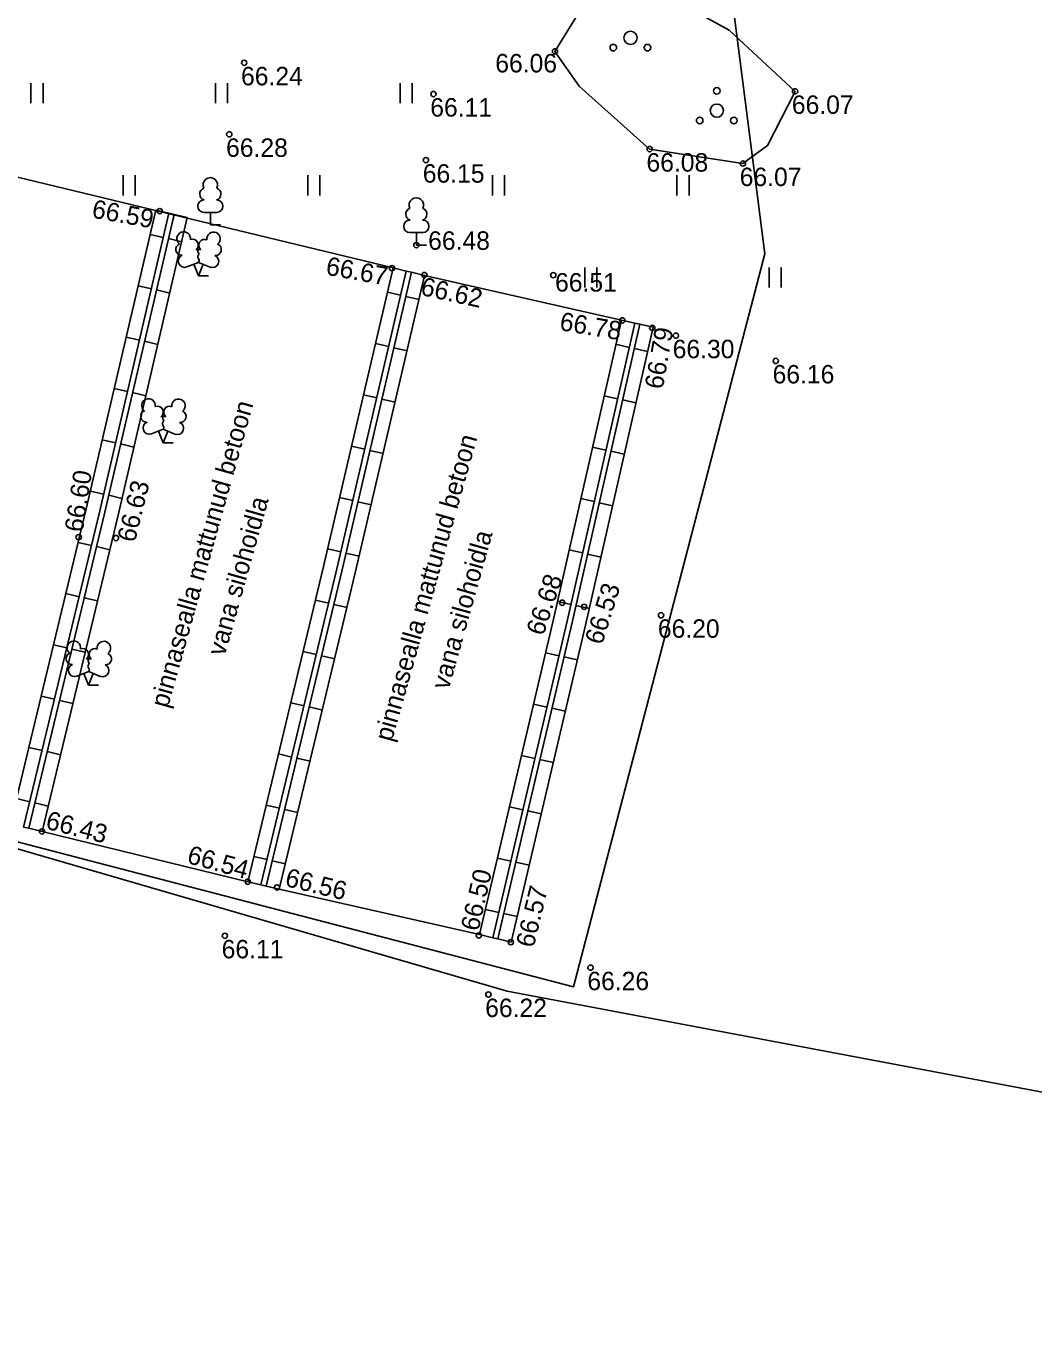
# Model space of a CAD drawing. Extents: x 640621 to 641233, y 6453565 to 6454578.
# Drawn here: x 641007.09 to 641045.3, y 6454096.28 to 6454146.04 of the extents above; entities that cross this region are included whole.
import ezdxf

# ---------------------------------------------------------------- set-up
doc = ezdxf.new("R2010")
doc.units = 0
for name, color, linetype in [('AED', 7, 'Continuous'), ('HALJASTUS', 7, 'Continuous'), ('KORGUS-EH2000', 7, 'Continuous'), ('MOOTPIIR', 7, 'Continuous'), ('PIIR', 7, 'Continuous'), ('PUU', 7, 'Continuous'), ('RAJATIS', 7, 'Continuous')]:
    doc.layers.add(name, color=color, linetype=linetype)

msp = doc.modelspace()

# ---------------------------------------------------------------- linework, layer by layer
at = {"layer": 'AED'}
for p, q in [((641012.003, 6454139.058), (641012.505, 6454138.941)), ((641012.699, 6454138.896), (641013.201, 6454138.779)), ((641011.79, 6454138.141), (641012.291, 6454138.025)), ((641012.486, 6454137.979), (641012.988, 6454137.862)), ((641011.336, 6454136.193), (641011.838, 6454136.077)), ((641012.033, 6454136.031), (641012.534, 6454135.915)), ((641020.79, 6454135.947), (641021.291, 6454135.831)), ((641021.486, 6454135.785), (641021.988, 6454135.669)), ((641029.667, 6454134.885), (641030.169, 6454134.771)), ((641030.364, 6454134.727), (641030.867, 6454134.613)), ((641010.883, 6454134.245), (641011.384, 6454134.129)), ((641011.579, 6454134.083), (641012.081, 6454133.967)), ((641020.336, 6454134), (641020.838, 6454133.883)), ((641021.033, 6454133.837), (641021.534, 6454133.721)), ((641029.459, 6454133.968), (641029.961, 6454133.854)), ((641030.156, 6454133.809), (641030.658, 6454133.695)), ((641010.429, 6454132.298), (641010.931, 6454132.181)), ((641011.126, 6454132.135), (641011.627, 6454132.019)), ((641019.883, 6454132.052), (641020.385, 6454131.935)), ((641020.579, 6454131.889), (641021.081, 6454131.773)), ((641029.016, 6454132.017), (641029.518, 6454131.903)), ((641029.713, 6454131.859), (641030.215, 6454131.745)), ((641009.976, 6454130.35), (641010.478, 6454130.233)), ((641010.672, 6454130.188), (641011.174, 6454130.071)), ((641019.429, 6454130.104), (641019.931, 6454129.987)), ((641020.126, 6454129.942), (641020.628, 6454129.825)), ((641028.573, 6454130.067), (641029.075, 6454129.953)), ((641029.27, 6454129.909), (641029.772, 6454129.795)), ((641009.523, 6454128.402), (641010.024, 6454128.285)), ((641010.219, 6454128.24), (641010.721, 6454128.123)), ((641018.976, 6454128.156), (641019.478, 6454128.039)), ((641019.673, 6454127.994), (641020.174, 6454127.877)), ((641028.13, 6454128.117), (641028.632, 6454128.002)), ((641028.827, 6454127.958), (641029.33, 6454127.844)), ((641009.06, 6454126.456), (641009.561, 6454126.339)), ((641009.756, 6454126.294), (641010.258, 6454126.177)), ((641018.523, 6454126.208), (641019.024, 6454126.091)), ((641027.687, 6454126.166), (641028.189, 6454126.052)), ((641019.219, 6454126.046), (641019.721, 6454125.929)), ((641028.384, 6454126.008), (641028.887, 6454125.894)), ((641008.593, 6454124.511), (641009.094, 6454124.394)), ((641009.289, 6454124.349), (641009.791, 6454124.232)), ((641018.06, 6454124.262), (641018.562, 6454124.145)), ((641027.244, 6454124.216), (641027.746, 6454124.102)), ((641018.756, 6454124.1), (641019.258, 6454123.983)), ((641027.942, 6454124.058), (641028.444, 6454123.943)), ((641008.126, 6454122.566), (641008.627, 6454122.45)), ((641008.822, 6454122.404), (641009.323, 6454122.288)), ((641017.593, 6454122.317), (641018.094, 6454122.201)), ((641026.792, 6454122.268), (641027.294, 6454122.154)), ((641018.289, 6454122.155), (641018.791, 6454122.038)), ((641027.489, 6454122.109), (641027.992, 6454121.995)), ((641007.658, 6454120.622), (641008.16, 6454120.505)), ((641008.355, 6454120.46), (641008.856, 6454120.343)), ((641017.126, 6454120.373), (641017.627, 6454120.256)), ((641017.822, 6454120.211), (641018.324, 6454120.094)), ((641026.336, 6454120.32), (641026.838, 6454120.206)), ((641027.033, 6454120.162), (641027.535, 6454120.048)), ((641007.191, 6454118.677), (641007.693, 6454118.56)), ((641007.887, 6454118.515), (641008.389, 6454118.398)), ((641016.658, 6454118.428), (641017.16, 6454118.311)), ((641017.355, 6454118.266), (641017.856, 6454118.149)), ((641025.879, 6454118.373), (641026.381, 6454118.259)), ((641026.576, 6454118.215), (641027.078, 6454118.101)), ((641006.724, 6454116.732), (641007.225, 6454116.616)), ((641007.42, 6454116.57), (641007.922, 6454116.453)), ((641016.191, 6454116.483), (641016.693, 6454116.366)), ((641016.887, 6454116.321), (641017.389, 6454116.204)), ((641025.422, 6454116.426), (641025.924, 6454116.312)), ((641026.119, 6454116.268), (641026.621, 6454116.154)), ((641007.189, 6454115.608), (641007.69, 6454115.488)), ((641015.724, 6454114.538), (641016.225, 6454114.422)), ((641016.42, 6454114.376), (641016.922, 6454114.26)), ((641024.965, 6454114.479), (641025.467, 6454114.365)), ((641025.662, 6454114.32), (641026.165, 6454114.206)), ((641024.509, 6454112.532), (641025.011, 6454112.418)), ((641025.206, 6454112.373), (641025.708, 6454112.259)), ((641024.284, 6454111.573), (641024.785, 6454111.455)), ((641024.98, 6454111.41), (641025.481, 6454111.292))]:
    msp.add_line(p, q, dxfattribs=at)
for points in [[(641006.494, 6454115.775), (641009.367, 6454127.733), (641012.003, 6454139.058)], [(641012.699, 6454138.896), (641012.505, 6454138.941), (641009.877, 6454127.65), (641006.994, 6454115.655), (641007.189, 6454115.608), (641010.071, 6454127.604), (641012.699, 6454138.896)], [(641007.69, 6454115.488), (641010.573, 6454127.488), (641013.201, 6454138.779)], [(641015.995, 6454113.461), (641015.494, 6454113.581), (641018.367, 6454125.539), (641021.003, 6454136.864), (641021.505, 6454136.747)], [(641021.699, 6454136.702), (641021.505, 6454136.747), (641018.877, 6454125.456), (641015.995, 6454113.461), (641016.189, 6454113.414), (641019.071, 6454125.41), (641021.699, 6454136.702)], [(641016.189, 6454113.414), (641016.69, 6454113.294), (641019.573, 6454125.294), (641022.201, 6454136.585), (641021.699, 6454136.702)], [(641024.284, 6454111.573), (641027.092, 6454123.546), (641029.667, 6454134.885)], [(641030.364, 6454134.727), (641030.169, 6454134.771), (641027.602, 6454123.466), (641024.785, 6454111.455), (641024.98, 6454111.41), (641027.797, 6454123.421), (641030.364, 6454134.727)], [(641025.481, 6454111.292), (641028.299, 6454123.308), (641030.867, 6454134.613)]]:
    msp.add_lwpolyline(points, dxfattribs=at)
at = {"layer": 'HALJASTUS'}
for p, q in [((641007.272, 6454143.881), (641007.272, 6454143.119)), ((641007.728, 6454143.881), (641007.728, 6454143.119)), ((641014.272, 6454143.881), (641014.272, 6454143.119)), ((641014.728, 6454143.881), (641014.728, 6454143.119)), ((641021.272, 6454143.881), (641021.272, 6454143.119)), ((641021.728, 6454143.881), (641021.728, 6454143.119)), ((641010.772, 6454140.381), (641010.772, 6454139.619)), ((641011.228, 6454140.381), (641011.228, 6454139.619)), ((641017.772, 6454140.381), (641017.772, 6454139.619)), ((641018.228, 6454140.381), (641018.228, 6454139.619)), ((641024.772, 6454140.381), (641024.772, 6454139.619)), ((641025.228, 6454140.381), (641025.228, 6454139.619)), ((641031.772, 6454140.381), (641031.772, 6454139.619)), ((641032.228, 6454140.381), (641032.228, 6454139.619)), ((641028.272, 6454136.881), (641028.272, 6454136.119)), ((641028.728, 6454136.881), (641028.728, 6454136.119)), ((641035.272, 6454136.881), (641035.272, 6454136.119)), ((641035.728, 6454136.881), (641035.728, 6454136.119))]:
    msp.add_line(p, q, dxfattribs=at)
msp.add_lwpolyline([(641027.145, 6454145.083), (641028.105, 6454146.638), (641029.724, 6454148.115), (641033.747, 6454145.886), (641036.25, 6454143.566), (641035.208, 6454141.505), (641034.273, 6454140.826), (641030.736, 6454141.375), (641028.068, 6454143.761), (641027.145, 6454145.083)], dxfattribs=at)
at = {"layer": 'KORGUS-EH2000'}
for centre in [(641027.145, 6454145.083), (641015.359, 6454144.649), (641022.536, 6454143.463), (641036.25, 6454143.566), (641014.792, 6454141.935), (641030.736, 6454141.375), (641022.252, 6454140.957), (641034.273, 6454140.826), (641012.154, 6454139.022), (641021.887, 6454137.732), (641020.962, 6454136.857), (641022.195, 6454136.597), (641027.081, 6454136.592), (641029.7, 6454134.875), (641030.835, 6454134.592), (641031.73, 6454134.296), (641035.519, 6454133.339), (641009.083, 6454126.652), (641010.494, 6454126.619), (641027.418, 6454124.166), (641028.251, 6454124.011), (641031.169, 6454123.69), (641007.69, 6454115.488), (641015.494, 6454113.581), (641016.603, 6454113.364), (641014.625, 6454111.53), (641024.258, 6454111.542), (641025.471, 6454111.288), (641028.494, 6454110.32), (641024.619, 6454109.302)]:
    msp.add_circle(centre, 0.1, dxfattribs=at)
at = {"layer": 'MOOTPIIR'}
msp.add_lwpolyline([(640915.282, 6454137.722), (640918.458, 6454148.415), (640920.3, 6454172.995), (640921.333, 6454182.428), (640924.397, 6454194.267), (640932.233, 6454213.999), (640940.426, 6454231.138), (640947.004, 6454279.17), (640954.597, 6454278.131), (640960.459, 6454268.196), (640967.907, 6454259.387), (641001.802, 6454231.777), (641009.845, 6454222.305), (641027.772, 6454194.606), (641035.101, 6454137.402), (641027.847, 6454109.59), (640971.486, 6454124.29), (640917.481, 6454136.801)], close=True, dxfattribs=at)
at = {"layer": 'PIIR'}
for points in [[(640953.37, 6454337.15), (641075.36, 6454331.06), (641013.61, 6454220.07), (641055.24, 6454162.34), (641099.32, 6454101.21), (641104.12, 6454094.56), (641025.33, 6454109.43), (640951.86, 6454130.79), (640925.47, 6454137.1), (640924.68, 6454137.29), (640926.81, 6454144.42), (640928.4, 6454169.97), (640928.48, 6454177.6), (640929.7, 6454183.7), (640931.97, 6454192.01), (640943.24, 6454217.08), (640951.61, 6454245.28), (640954.69, 6454268.52), (640954.79, 6454279.15)], [(641054.81, 6454066.5), (640932.34, 6453978.59), (640886.76, 6453955.68), (640871.5, 6453970.96), (640867.9, 6453990.29), (640909.09, 6454075.85), (640920.69, 6454120.3), (640925.47, 6454137.1), (640951.86, 6454130.79), (641025.33, 6454109.43), (641104.12, 6454094.56)]]:
    msp.add_lwpolyline(points, close=True, dxfattribs=at)
at = {"layer": 'PUU'}
for p, q in [((641014.314, 6454138.971), (641013.834, 6454138.971)), ((641014.074, 6454138.496), (641014.074, 6454138.971)), ((641014.454, 6454138.496), (641014.074, 6454138.496)), ((641022.127, 6454138.207), (641021.647, 6454138.207)), ((641021.887, 6454137.732), (641021.887, 6454138.207)), ((641022.267, 6454137.732), (641021.887, 6454137.732)), ((641013.18, 6454136.902), (641013.625, 6454137.077)), ((641013.62, 6454136.567), (641013.445, 6454137.007)), ((641013.62, 6454136.567), (641013.8, 6454137.007)), ((641013.625, 6454137.077), (641014.065, 6454136.897)), ((641014, 6454136.567), (641013.62, 6454136.567)), ((641011.845, 6454130.569), (641012.29, 6454130.744)), ((641012.285, 6454130.234), (641012.11, 6454130.674)), ((641012.285, 6454130.234), (641012.465, 6454130.674)), ((641012.29, 6454130.744), (641012.73, 6454130.564)), ((641012.665, 6454130.234), (641012.285, 6454130.234)), ((641009.016, 6454121.377), (641009.461, 6454121.552)), ((641009.456, 6454121.042), (641009.281, 6454121.482)), ((641009.456, 6454121.042), (641009.636, 6454121.482)), ((641009.461, 6454121.552), (641009.901, 6454121.372)), ((641009.836, 6454121.042), (641009.456, 6454121.042))]:
    msp.add_line(p, q, dxfattribs=at)
for points in [[(641013.625, 6454137.572), (641013.605, 6454137.497), (641013.605, 6454137.477), (641013.615, 6454137.447), (641013.635, 6454137.412), (641013.64, 6454137.392), (641013.625, 6454137.357), (641013.6, 6454137.307), (641013.595, 6454137.282), (641013.6, 6454137.267), (641013.61, 6454137.237), (641013.645, 6454137.177), (641013.65, 6454137.157), (641013.645, 6454137.137), (641013.63, 6454137.102), (641013.625, 6454137.077)], [(641012.29, 6454131.239), (641012.27, 6454131.164), (641012.27, 6454131.144), (641012.28, 6454131.114), (641012.3, 6454131.079), (641012.305, 6454131.059), (641012.29, 6454131.024), (641012.265, 6454130.974), (641012.26, 6454130.949), (641012.265, 6454130.934), (641012.275, 6454130.904), (641012.31, 6454130.844), (641012.315, 6454130.824), (641012.31, 6454130.804), (641012.295, 6454130.769), (641012.29, 6454130.744)], [(641009.461, 6454122.047), (641009.441, 6454121.972), (641009.441, 6454121.952), (641009.451, 6454121.922), (641009.471, 6454121.887), (641009.476, 6454121.867), (641009.461, 6454121.832), (641009.436, 6454121.782), (641009.431, 6454121.757), (641009.436, 6454121.742), (641009.446, 6454121.712), (641009.481, 6454121.652), (641009.486, 6454121.632), (641009.481, 6454121.612), (641009.466, 6454121.577), (641009.461, 6454121.552)]]:
    msp.add_lwpolyline(points, dxfattribs=at)
for centre, radius in [((641030.008, 6454145.598), 0.25), ((641029.358, 6454145.223), 0.125), ((641030.658, 6454145.223), 0.125), ((641033.283, 6454143.583), 0.125), ((641033.283, 6454142.833), 0.25), ((641032.633, 6454142.458), 0.125), ((641033.933, 6454142.458), 0.125)]:
    msp.add_circle(centre, radius, dxfattribs=at)
for centre, radius, start, end in [((641014.074, 6454140.016), 0.277, 332.5799, 207.4201), ((641013.904, 6454139.669), 0.233, 109.0217, 253.1415), ((641014.244, 6454139.669), 0.233, 286.8508, 70.9859), ((641013.836, 6454139.209), 0.238, 90.0016, 269.3953), ((641014.311, 6454139.209), 0.238, 270.6047, 89.9984), ((641021.717, 6454138.905), 0.233, 109.0217, 253.1415), ((641021.887, 6454139.252), 0.277, 332.5799, 207.4201), ((641022.057, 6454138.905), 0.233, 286.8508, 70.9859), ((641021.649, 6454138.445), 0.238, 90.0016, 269.3953), ((641022.124, 6454138.445), 0.238, 270.6047, 89.9984), ((641013.063, 6454137.982), 0.256, 111.5027, 232.5173), ((641013.063, 6454137.982), 0.256, 350.4856, 111.5002), ((641014.199, 6454137.973), 0.256, 67.6168, 188.6314), ((641014.199, 6454137.973), 0.256, 306.5997, 67.6143), ((641012.989, 6454137.57), 0.224, 111.4304, 274.4987), ((641013.397, 6454137.731), 0.224, 308.5041, 111.5725), ((641013.861, 6454137.726), 0.225, 67.7016, 230.5126), ((641014.266, 6454137.56), 0.224, 264.6183, 67.6866), ((641013.094, 6454137.126), 0.237, 111.5014, 291.5004), ((641013.624, 6454137.335), 0.237, 66.7655, 111.5015), ((641014.155, 6454137.118), 0.237, 247.6166, 67.6155), ((641011.728, 6454131.649), 0.256, 111.5027, 232.5173), ((641011.728, 6454131.649), 0.256, 350.4856, 111.5002), ((641012.062, 6454131.398), 0.224, 308.5041, 111.5725), ((641012.526, 6454131.394), 0.225, 67.7016, 230.5126), ((641012.864, 6454131.64), 0.256, 67.6168, 188.6314), ((641012.864, 6454131.64), 0.256, 306.5997, 67.6143), ((641011.654, 6454131.237), 0.224, 111.4304, 274.4987), ((641012.289, 6454131.002), 0.237, 66.7655, 111.5015), ((641012.931, 6454131.227), 0.224, 264.6183, 67.6866), ((641011.759, 6454130.793), 0.237, 111.5014, 291.5004), ((641012.82, 6454130.785), 0.237, 247.6166, 67.6155), ((641008.899, 6454122.456), 0.256, 111.5027, 232.5173), ((641008.899, 6454122.456), 0.256, 350.4856, 111.5002), ((641010.035, 6454122.447), 0.256, 67.6168, 188.6314), ((641010.035, 6454122.447), 0.256, 306.5997, 67.6143), ((641008.825, 6454122.044), 0.224, 111.4304, 274.4987), ((641009.234, 6454122.205), 0.224, 308.5041, 111.5725), ((641009.697, 6454122.201), 0.225, 67.7016, 230.5126), ((641010.102, 6454122.035), 0.224, 264.6183, 67.6866), ((641008.93, 6454121.6), 0.237, 111.5014, 291.5004), ((641009.46, 6454121.809), 0.237, 66.7655, 111.5015), ((641009.991, 6454121.592), 0.237, 247.6166, 67.6155)]:
    msp.add_arc(centre, radius, start, end, dxfattribs=at)
at = {"layer": 'RAJATIS'}
for p, q in [((641004.615, 6454140.821), (641021.003, 6454136.864)), ((641022.201, 6454136.585), (641029.667, 6454134.885))]:
    msp.add_line(p, q, dxfattribs=at)
for points in [[(641007.69, 6454115.488), (641015.494, 6454113.581)], [(641016.69, 6454113.294), (641024.284, 6454111.573)]]:
    msp.add_lwpolyline(points, dxfattribs=at)

# ---------------------------------------------------------------- texts
at = {"layer": 'KORGUS-EH2000'}
for s, p in [('66.06', (641024.881, 6454144.284)), ('66.24', (641015.238, 6454143.794)), ('66.11', (641022.415, 6454142.608)), ('66.07', (641036.129, 6454142.711)), ('66.28', (641014.671, 6454141.08)), ('66.08', (641030.615, 6454140.52)), ('66.15', (641022.131, 6454140.102)), ('66.07', (641034.152, 6454139.971)), ('66.48', (641022.335, 6454137.554)), ('66.51', (641027.149, 6454135.97)), ('66.30', (641031.609, 6454133.441)), ('66.16', (641035.398, 6454132.484)), ('66.20', (641031.048, 6454122.835)), ('66.11', (641014.504, 6454110.675)), ('66.26', (641028.373, 6454109.465)), ('66.22', (641024.498, 6454108.447))]:
    msp.add_text(s, height=0.7, dxfattribs=at).set_placement(p)
for s, rotation, p in [('66.59', 349.796, (641009.548, 6454138.781)), ('66.67', 349.8245, (641018.423, 6454136.615)), ('66.62', 347.7261, (641022.015, 6454135.846)), ('66.78', 350.436, (641027.289, 6454134.512)), ('66.79', 79.9435, (641031.229, 6454132.236)), ('66.60', 81.1736, (641009.23, 6454126.816)), ('66.63', 76.0875, (641011.21, 6454126.422)), ('66.68', 71.6888, (641026.701, 6454122.879)), ('66.53', 72.5701, (641028.929, 6454122.536)), ('66.43', 345.8999, (641007.791, 6454115.601)), ('66.54', 344.792, (641013.153, 6454114.297)), ('66.56', 346.3278, (641016.869, 6454113.427)), ('66.50', 77.258, (641024.243, 6454111.677)), ('66.57', 76.4119, (641026.333, 6454111.046))]:
    msp.add_text(s, height=0.7, rotation=rotation, dxfattribs=at).set_placement(p)
at = {"layer": 'RAJATIS'}
for s, rotation, p in [('pinnasealla mattunud betoon', 74.3022, (641012.461, 6454120.139)), ('pinnasealla mattunud betoon', 74.3022, (641020.955, 6454118.861)), ('vana silohoidla', 74.3272, (641014.617, 6454122.111)), ('vana silohoidla', 74.3272, (641023.111, 6454120.833))]:
    msp.add_text(s, height=0.7, rotation=rotation, dxfattribs=at).set_placement(p)

doc.saveas('drawing.dxf')
